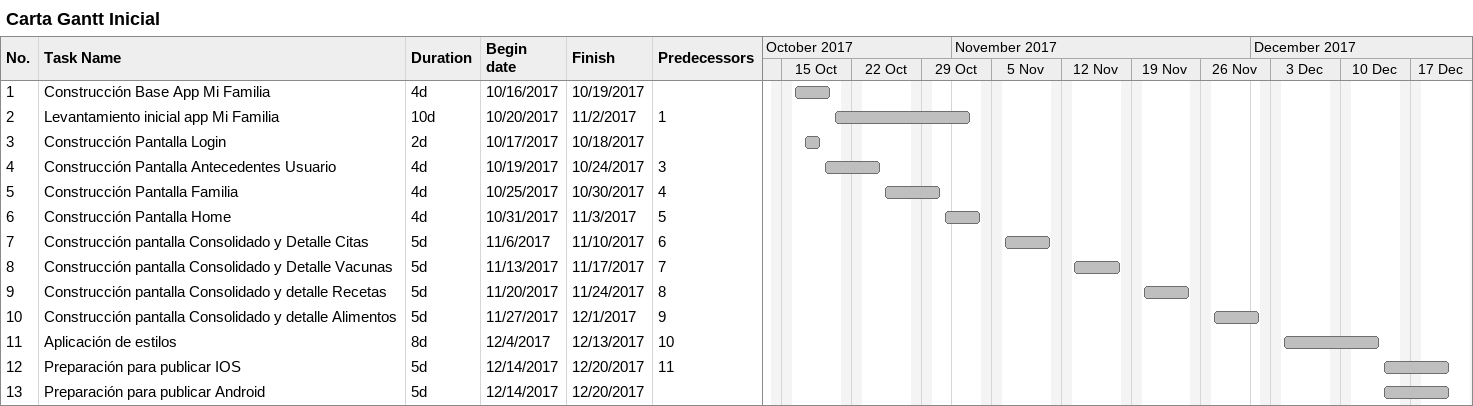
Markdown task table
Carta Gantt Inicial

| ID | Task | Duration | Start | Finish | Predecessors |
|---|---|---|---|---|---|
| 1 | Construcción Base App Mi Familia | 4d | 2017-10-16 | 2017-10-19 |  |
| 2 | Levantamiento inicial app Mi Familia | 10d | 2017-10-20 | 2017-11-02 | 1 |
| 3 | Construcción Pantalla Login | 2d | 2017-10-17 | 2017-10-18 |  |
| 4 | Construcción Pantalla Antecedentes Usuario | 4d | 2017-10-19 | 2017-10-24 | 3 |
| 5 | Construcción Pantalla Familia | 4d | 2017-10-25 | 2017-10-30 | 4 |
| 6 | Construcción Pantalla Home | 4d | 2017-10-31 | 2017-11-03 | 5 |
| 7 | Construcción pantalla Consolidado y Detalle Citas | 5d | 2017-11-06 | 2017-11-10 | 6 |
| 8 | Construcción pantalla Consolidado y Detalle Vacunas | 5d | 2017-11-13 | 2017-11-17 | 7 |
| 9 | Construcción pantalla Consolidado y detalle Recetas | 5d | 2017-11-20 | 2017-11-24 | 8 |
| 10 | Construcción pantalla Consolidado y detalle Alimentos | 5d | 2017-11-27 | 2017-12-01 | 9 |
| 11 | Aplicación de estilos | 8d | 2017-12-04 | 2017-12-13 | 10 |
| 12 | Preparación para publicar IOS | 5d | 2017-12-14 | 2017-12-20 | 11 |
| 13 | Preparación para publicar Android | 5d | 2017-12-14 | 2017-12-20 |  |
